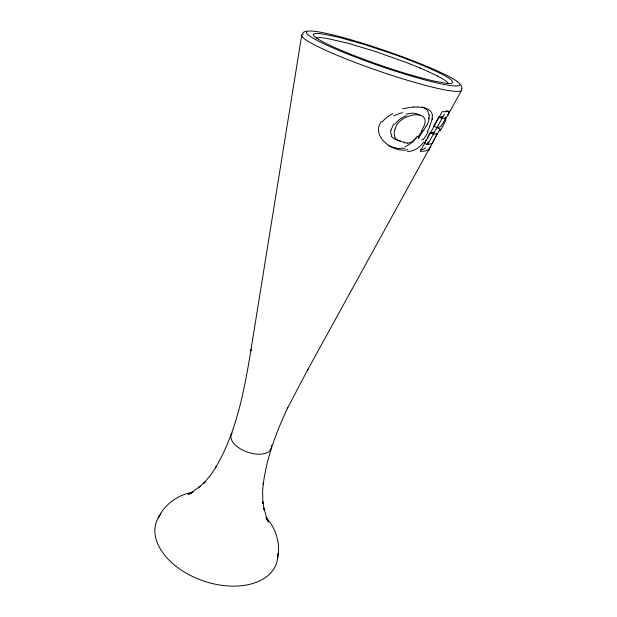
<?xml version="1.0" encoding="UTF-8"?>
<svg xmlns="http://www.w3.org/2000/svg" width="617" height="617" viewBox="0 0 617 617"><rect width="100%" height="100%" fill="white"/><g stroke="black" fill="none" stroke-linecap="round" stroke-linejoin="round"><path stroke-width="0.93" d="M437.098 133.742L431.46 144.794M433.782 132.501L433.666 132.987M277.619 558.146C280.673 543.801 276.077 528.514 266.266 517.732M428.877 117.492L428.63 118.85M301.736 35.13L250.78 350.957L251.003 349.685C244.301 390.283 236.689 432.077 215.379 467.941L216.112 466.73L211.67 473.671L203.795 483.304L205.029 481.869L198.466 487.754L200.178 486.258L189.82 493.801L192.273 492.173L188.077 494.418L192.705 492.258M432.216 119.482L432.324 118.811M433.959 132.902L437.168 127.117M391.093 129.979L393.561 124.164M436.79 127.765L440.122 128.968L435.471 137.282M395.204 129.092C398.351 112.703 436.527 106.988 421.681 130.449M426.455 125.182L423.925 130.195M429.879 126.5L427.342 131.521M431.306 143.668L427.635 144.633L424.295 143.329L426.44 139.427M427.157 138.123L427.512 137.468M427.874 136.812L428.229 136.156M428.591 135.509L430.026 132.886L433.389 134.19A76.423 11.731 19 0 0 435.656 133.843L436.674 133.611M433.967 125.698L434.283 125.128M434.592 124.557L434.908 123.986M435.224 123.415L436.157 121.703M436.474 121.133L436.79 120.562M437.106 119.991L437.414 119.413M437.731 118.842L438.047 118.271M438.363 117.693L438.679 117.122A79.385 10.744 19 0 0 440.276 116.983L441.926 116.706M430.874 145.874L307.374 370.37L307.968 369.228L287.267 408.639L287.777 407.652C276.3 432.016 266.667 457.482 263.228 484.33L263.374 482.926L262.611 491.117L262.881 503.541L262.78 501.644L264.323 510.305L263.875 508.076L267.385 520.362L266.436 517.57L268.356 521.905L266.914 518.866M448.181 114.554L449.592 111.291M427.635 144.633L433.389 134.19M434.623 126.176A77.626 11.314 19 0 1 433.658 126.269L437.037 127.572L442.073 118.425A79.454 10.759 19 0 0 443.662 118.271L445.289 117.986M444.888 120.469L461.578 90.298M442.474 117.577L444.379 114.137M434.908 138.339L434.877 138.393A6.494 0.409 -60.6 0 1 433.944 140.136M448.065 114.762L447.703 115.41M443.623 122.205L440.931 126.385L438.849 127.349A77.696 11.337 19 0 1 437.037 127.572M158.268 517.779C164.778 504.112 178.205 494.603 193.052 492.165M381.368 121.418C370.362 136.573 393.391 153.294 407.783 149.63M419.012 137.799L418.311 138.702M422.414 139.126L421.704 140.028M417.871 136.18L413.082 140.637M302.492 33.333L303.649 32.153L306.101 31.112M428.507 149.561L426.054 150.772A73.053 12.633 19 0 1 420.208 151.335L442.196 111.623A80.65 10.304 19 0 0 448.304 111.415L448.96 111.284M425.229 148.273L422.745 149.468A72.991 12.61 19 0 1 420.324 149.869M431.406 143.599L431.63 143.429A5.437 0.74 -64.5 0 0 433.936 140.468M316.228 38.046L319.575 37.544L326.27 38.262L347.787 43.182L375.051 51.381L404.737 61.901A71.896 7.435 19 0 1 420.131 68.063M192.635 492.219L190.923 492.806L192.45 492.381M406.21 114.214C410.459 112.95 415.534 112.541 419.444 115.001M402.631 108.7L413.668 106.942M432.401 132.524L433.35 132.323M404.929 148.165L397.656 148.473L389.751 146.298M407.289 142.851L404.112 142.812M417.593 106.972L421.249 107.343M445.366 117.986L445.389 117.986A13.181 1.681 -53.8 0 0 445.327 117.94M442.011 116.698L442.027 116.706A13.165 1.728 -53.8 0 0 441.965 116.644M422.19 107.003L423.694 107.566M438.679 117.122L442.073 118.425M423.979 107.69L427.581 110.482L429.008 114.947M388.224 145.589L388.98 145.951M437.36 75.968L440.584 77.688A72.282 7.473 19 0 1 447.109 81.992L448.436 83.634M266.097 517.601L267.045 518.874L266.066 517.362M460.76 84.49L462.141 88.432M432.432 115.68C432.262 111.021 427.627 108.415 423.517 107.767A40.413 20.137 -19.7 0 0 421.218 107.373M271.326 445.459A21.094 11.029 19 0 1 248.427 452.431A21.094 11.029 19 0 1 232.27 432.98M461.146 88.617A84.552 8.846 19 0 1 378.244 70.832A84.552 8.846 19 0 1 303.294 34.136M277.766 553.48A63.52 40.221 19 0 1 203.672 581.037A63.52 40.221 19 0 1 160.998 513.868M420.007 68.04A68.88 7.103 19 0 1 437.291 75.945M394.595 124.549A18.294 12.263 -38.4 0 1 406.287 115.688M391.78 135.617A10.975 8.977 -42.9 0 1 390.808 129.994M400.41 140.715A19.243 14.985 -53.9 0 1 391.217 136.18M429.185 114.839A17.847 10.026 -50 0 1 429.1 117.384M429.231 118.595A23.577 12.224 -54 0 1 427.003 125.166M423.517 130.11A33.596 16.335 -55.6 0 1 418.758 137.576M416.837 137.105A22.79 12.325 -55.5 0 1 405.176 146.669M395.081 137.059A11.831 9.71 -42.2 0 1 394.973 129.046M404.282 142.064A19.266 14.955 -53.8 0 1 394.664 137.537M413.228 141.154A15.718 11.561 -62.3 0 1 407.228 143.206M422.074 130.549A25.729 15.672 -53.2 0 1 418.233 136.48M382.208 121.911A26.184 20.785 -32.4 0 1 392.89 113.597M423.609 142.087A22.852 16.698 -70.3 0 1 407.444 151.389M428.244 131.706A33.634 17.569 -55.4 0 1 423.123 139.774M431.877 119.636A23.369 11.268 -55.4 0 1 429.44 126.508M432.255 115.795A17.878 9.679 -51.9 0 1 432.085 118.919M413.567 107.111A38.023 20.268 -22.6 0 1 417.478 107.127M393.661 115.857A40.791 23.461 -25.9 0 1 402.508 112.626M442.158 116.559A5.16 0.447 -60.5 0 1 441.556 118.132M433.065 132.848A17.507 2.021 -50.5 0 1 432.933 133.164M433.489 132.2A28.097 2.83 -40.8 0 1 433.442 132.393M432.316 132.547A76.354 11.708 19 0 1 430.35 132.856M428.306 143.051A11.268 0.517 -63.5 0 1 427.558 144.455M428.175 141.841A12.61 0.925 -64.8 0 1 426.648 144.71M425.437 147.818A16.273 2.244 -71.3 0 1 425.352 147.91M445.914 111.276A12.024 1.111 -51.2 0 1 447.186 110.736M431.676 143.46A5.892 0.81 -64.5 0 1 431.584 143.53M436.335 134.197A17.531 1.959 -50.4 0 1 436.196 134.514M436.782 133.519A28.127 2.738 -40.8 0 1 436.72 133.719M445.52 117.847A5.167 0.424 -60.4 0 1 443.7 121.734M445.883 119.667A10.628 1.103 -65.8 0 1 441.325 128.899A10.628 1.103 -65.8 0 1 439.62 129.963M448.559 112.217A21.14 1.928 -49.1 0 1 448.328 112.633M449.014 111.507A30.889 2.599 -40.5 0 1 448.921 111.692M449.415 111.052A46.799 2.599 -27.2 0 1 449.307 111.183M428.537 149.692A16.281 2.267 -72.5 0 1 428.468 149.746M429.447 149.862A12.595 1.751 -72.4 0 1 428.83 148.867M431.09 145.743A11.276 0.679 -64.2 0 1 429.902 147.864M313.297 34.467L313.382 34.976A75.744 7.566 19 0 0 318.804 39.503L320.269 40.367A72.621 7.265 19 0 0 337.846 48.897A75.505 7.535 19 0 0 353.155 55.214C380.072 65.587 407.475 74.996 435.633 81.39C437.507 81.189 457.05 87.205 451.513 80.063A75.845 7.589 19 0 0 442.929 74.703L441.163 73.793A72.559 7.25 19 0 0 422.961 65.533A75.59 7.574 19 0 0 406.827 59.101L403.958 58.021A72.428 7.234 19 0 0 394.803 54.651L364.662 44.563L337.908 37.043L319.968 33.526L314.986 33.441L313.297 34.467M402.654 56.857L399.423 55.669A81.089 8.114 19 0 0 309.395 35.771A81.089 8.114 19 0 0 436.805 82.902A81.089 8.114 19 0 0 405.855 58.052L402.654 56.857"/></g></svg>
